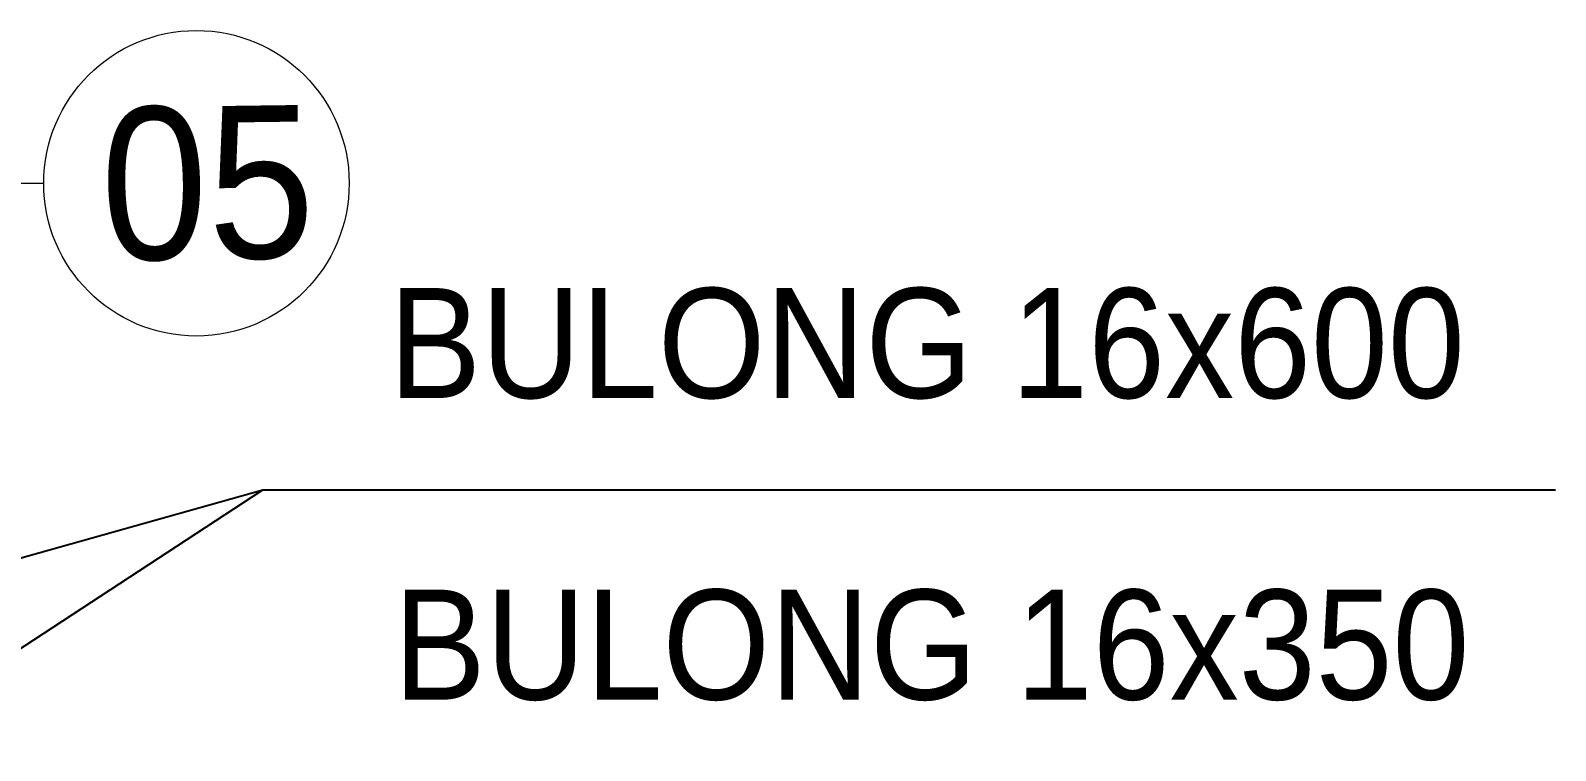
# Model space of a CAD drawing. Header units: millimetres. Extents: x -23083795 to 376618, y 113268 to 3804440.
# Drawn here: x 220635 to 221606, y 122320 to 122778 of the extents above; entities that cross this region are included whole.
import ezdxf
from ezdxf.enums import TextEntityAlignment as Align

# ---------------------------------------------------------------- set-up
doc = ezdxf.new("R2010")
doc.units = ezdxf.units.MM
doc.header["$LTSCALE"] = 6
doc.layers.add('Text', color=7, linetype='Continuous', lineweight=13)
doc.styles.add('VNI-HELVE', font='VHELVEN_0.TTF', dxfattribs={"width": 0.9})
doc.dimstyles.new('D50', dxfattribs={"dimtxt": 60, "dimasz": 75, "dimexe": 30, "dimexo": 50, "dimgap": 25, "dimtad": 1, "dimdec": 0, "dimdsep": 46, "dimtxsty": 'VNI-HELVE', "dimcen": 0, "dimclrd": 256, "dimclre": 256, "dimclrt": 7, "dimadec": 0, "dimazin": 0, "dimtfac": 1, "dimtdec": 0, "dimtmove": 1, "dimatfit": 3, "dimfxl": 1, "dimtolj": 1, "dimtzin": 0, "dimlwd": -1, "dimlwe": -1, "dimarcsym": 0})

msp = doc.modelspace()

# ---------------------------------------------------------------- linework, layer by layer
at = {"layer": 'Text'}
msp.add_circle((220740.73639, 122680.83748, -1.36858), 97.2, dxfattribs=at)

# ---------------------------------------------------------------- texts
at = {"layer": 'Text', "style": 'VNI-HELVE', "width": 0.9}
msp.add_text('05', height=97.2, rotation=0.76393241, dxfattribs=at).set_placement((220747.7936, 122681.26634, -1.36858), align=Align.MIDDLE_CENTER)
for s, p in [('BULONG 16x600', (221205.65772, 122579.17494, -1.36858)), ('BULONG 16x350', (221208.58166, 122387.26845, -1.36858))]:
    msp.add_text(s, height=70, dxfattribs=at).set_placement(p, align=Align.MIDDLE_CENTER)

# ---------------------------------------------------------------- leaders
at = {"lineweight": 5}
for points in [[(220192.90117, 122319.91054, -1.36858), (220782.97771, 122485.86997, -1.36858), (221605.76315, 122485.86997, -1.36858)], [(220531.78546, 122321.34911, -1.36858), (220782.97771, 122485.86997, -1.36858), (221605.76315, 122485.86997, -1.36858)]]:
    msp.add_leader(points, dimstyle='D50', override={"dimtad": 0}, dxfattribs=at)
at = {"layer": 'Text'}
msp.add_leader([(219959.84107, 122431.91054, -1.36858), (220513.08489, 122680.93555, -1.36858), (220643.55704, 122680.83747, -1.36858)], dimstyle='D50', override={"dimasz": 60, "dimclrd": 6}, dxfattribs=at)

doc.saveas('drawing.dxf')
